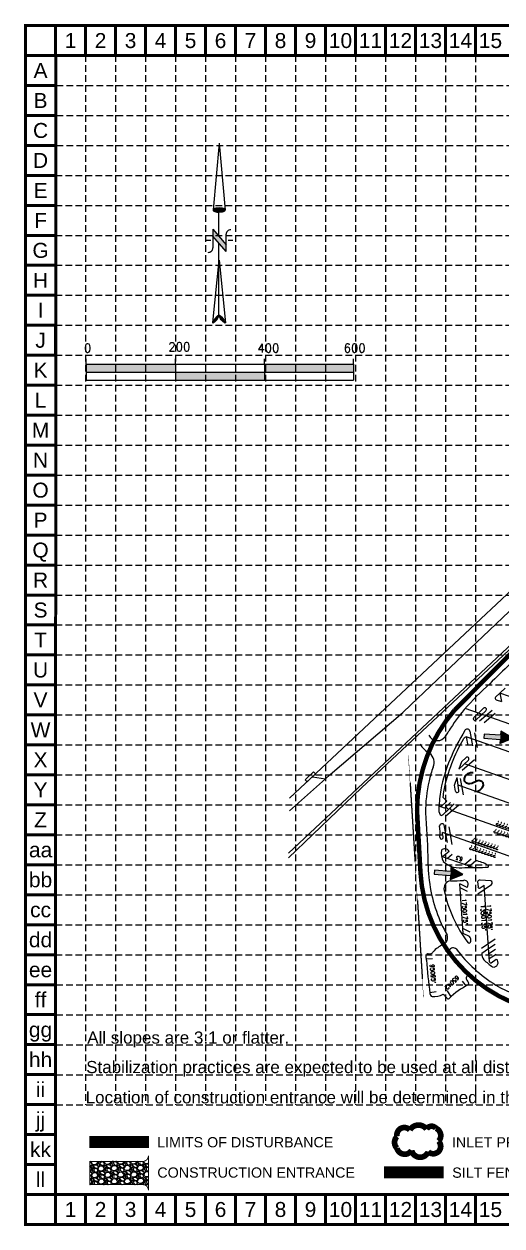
# Model space of a CAD drawing. Header units: inches. Extents: x -611 to 3716, y 461 to 3167.
# Drawn here: x -611 to 465, y 461 to 3167 of the extents above; entities that cross this region are included whole.
import ezdxf
from ezdxf.enums import TextEntityAlignment as Align

# ---------------------------------------------------------------- set-up
doc = ezdxf.new("R2010")
doc.units = ezdxf.units.IN
doc.header["$MEASUREMENT"] = 0
doc.linetypes.add('DASHED', pattern=[0.75, 0.5, -0.25])
doc.linetypes.add('HIDDEN', pattern=[0.375, 0.25, -0.125])
for name, color, linetype in [('ARROWS', 250, 'Continuous'), ('BASE', 7, 'Continuous'), ('BOUNDARY', 7, 'Continuous'), ('GRID', 254, 'HIDDEN'), ('INLET PROTECTION', 5, 'Continuous'), ('LEGEND', 7, 'Continuous'), ('LIMITS OF DISTURBANCE', 1, 'DASHED'), ('NARROW', 7, 'Continuous'), ('PARKING-LOTS', 6, 'Continuous'), ('ROAD', 1, 'Continuous'), ('STORM', 5, 'Continuous'), ('TEXT', 7, 'Continuous')]:
    doc.layers.add(name, color=color, linetype=linetype)
doc.styles.add('L120', font='simplex.shx', dxfattribs={"height": 4.8})
doc.styles.add("L200'", font='ARIAL.TTF', dxfattribs={"height": 0.001969})
doc.styles.add('simplex', font='SIMPLEX.shx')
doc.styles.get("Standard").update_dxf_attribs({"font": 'ARIAL.TTF'})

# ---------------------------------------------------------------- blocks, each defined once
blk = doc.blocks.new('arrow')
blk.add_lwpolyline([(-67, -25.4), (-59.3, -25.4), (-59.6, -56.1), (-51.9, -56.2), (-51.6, -25.5), (-44, -25.5), (-55.3, -2.4), (-67, -25.4)], close=True)
at = {"color": 254}
for points in [[(-44, -25.5), (-67, -25.4), (-55.3, -2.4), (-67, -25.4)], [(-59.6, -56.1), (-51.9, -56.2), (-59.3, -25.4), (-51.6, -25.5)]]:
    blk.add_solid(points, dxfattribs=at)
blk = doc.blocks.new('North Arrow')
at = {"layer": 'NARROW'}
for p, q in [((32.43, 3.06), (32.43, 4.63)), ((0, 0), (22.36, 2)), ((0, 0), (22.33, -2.02)), ((28.77, -2.09), (34.02, 2.32)), ((36.18, 2.33), (30.46, 2.33)), ((36.16, 2.32), (31.04, -2.09)), ((39.1, 0.01), (59.96, 2.11)), ((31.2, -0.05), (21.66, -0.05)), ((21.66, -0.05), (21.66, -0.05)), ((28.77, -2.09), (34.95, -2.09)), ((32.43, -4.26), (32.43, -2.8)), ((57.45, -0.05), (33.41, -0.05)), ((59.83, -2.14), (39.04, -0.01)), ((57.69, -0.03), (57.77, -0.01)), ((57.77, -0.05), (57.69, -0.03))]:
    blk.add_line(p, q, dxfattribs=at)
blk.add_lwpolyline([(22.36, -2.03), (22.59, -1.93, 0.091577), (22.87, -1.44, 0.048306), (23.03, -0.75), (23.07, -0.01), (23.01, 0.82, 0.048306), (22.87, 1.42, 0.091577), (22.59, 1.91), (22.36, 2.01), (22.14, 1.91, 0.091577), (21.86, 1.42, 0.048306), (21.72, 0.82), (21.66, -0.01), (21.72, -0.83, 0.048306), (21.86, -1.44, 0.091577), (22.14, -1.93)], format="xyb", close=True, dxfattribs=at)
for points in [[(57.46, -0.03), (57.44, 0.08, -0.066818), (57.67, 0.47, -0.03073), (58.01, 0.84), (58.52, 1.29), (59.07, 1.7, -0.03073), (59.5, 1.95, -0.066818), (59.93, 2.1), (60.04, 2.06)], [(60.04, 2.06), (60.05, 1.95, -0.066818), (59.82, 1.56, -0.03073), (59.43, 1.14), (58.97, 0.74), (58.42, 0.33, -0.03073), (57.99, 0.08, -0.036692), (57.76, -0.02)], [(57.46, -0.04), (57.44, -0.15, 0.066818), (57.67, -0.54, 0.03073), (58.01, -0.9), (58.52, -1.36), (59.07, -1.77, 0.03073), (59.5, -2.02, 0.066818), (59.93, -2.17), (60.04, -2.13)], [(60.04, -2.13), (60.05, -2.01, 0.066818), (59.82, -1.63, 0.03073), (59.43, -1.2), (58.97, -0.8), (58.42, -0.4, 0.03073), (57.99, -0.15, 0.036692), (57.76, -0.05)]]:
    blk.add_lwpolyline(points, format="xyb", dxfattribs=at)
for centre, start, end in [((30.46, 3.86), 178.8769, 270), ((34.95, -3.62), 358.8769, 90)]:
    blk.add_arc(centre, 1.53, start, end, dxfattribs=at)
for points in [[(23.03, -0.76), (21.67, -0.05), (23.07, -0.05), (21.72, 0.82)], [(23.07, -0.05), (21.72, 0.82), (23.02, 0.75), (21.85, 1.42)], [(23.02, 0.75), (21.85, 1.42), (22.87, 1.44), (22.14, 1.91)], [(22.87, 1.44), (22.14, 1.91), (22.59, 1.91), (22.36, 2)], [(31.05, -2.09), (36.15, 2.36), (28.75, -2.06), (34.01, 2.36)], [(57.44, 0.08), (57.7, -0.01), (57.5, 0.21), (57.77, -0.01)], [(57.45, -0.04), (57.69, -0.02), (57.44, 0.08), (57.7, -0.01)], [(57.5, 0.21), (57.77, -0.01), (57.6, 0.39), (57.94, 0.06)], [(57.6, 0.39), (57.94, 0.06), (57.68, 0.5), (58.07, 0.13)], [(57.68, 0.5), (58.07, 0.13), (57.84, 0.66), (58.29, 0.26)], [(57.84, 0.66), (58.29, 0.26), (58.03, 0.86), (58.52, 0.41)], [(58.03, 0.86), (58.52, 0.41), (58.26, 1.07), (58.73, 0.57)], [(58.26, 1.07), (58.73, 0.57), (58.52, 1.3), (59.05, 0.81)], [(58.52, 1.3), (59.05, 0.81), (58.7, 1.42), (59.26, 0.99)], [(59.26, 1), (58.69, 1.42), (59.45, 1.15), (59, 1.65)], [(59.45, 1.15), (59, 1.65), (59.62, 1.34), (59.28, 1.82)], [(59.62, 1.34), (59.28, 1.82), (59.81, 1.55), (59.49, 1.95)], [(59.81, 1.55), (59.49, 1.95), (59.93, 1.73), (59.69, 2.04)], [(59.93, 1.73), (59.69, 2.04), (60.05, 1.94), (59.93, 2.1)], [(60.05, 1.94), (59.93, 2.1), (60.04, 2.06)], [(22.87, -1.44), (21.72, -0.87), (23.03, -0.76), (21.67, -0.05)], [(22.58, -1.93), (21.86, -1.45), (22.87, -1.44), (21.72, -0.87)], [(22.36, -2.01), (22.14, -1.93), (22.58, -1.93), (21.86, -1.45)], [(57.44, -0.14), (57.69, -0.02), (57.45, -0.04), (57.69, -0.02)], [(57.46, -0.19), (57.7, -0.03), (57.44, -0.14), (57.69, -0.02)], [(57.53, -0.33), (57.76, -0.05), (57.46, -0.19), (57.7, -0.03)], [(57.63, -0.48), (57.9, -0.1), (57.53, -0.33), (57.76, -0.05)], [(57.78, -0.66), (58.09, -0.2), (57.63, -0.48), (57.9, -0.1)], [(57.97, -0.87), (58.34, -0.35), (57.78, -0.66), (58.09, -0.2)], [(58.24, -1.11), (58.61, -0.54), (57.97, -0.87), (58.34, -0.35)], [(58.61, -1.43), (58.93, -0.77), (58.24, -1.11), (58.61, -0.54)], [(58.91, -1.64), (59.2, -1), (58.61, -1.43), (58.93, -0.77)], [(59.12, -1.79), (59.57, -1.36), (58.92, -1.65), (59.2, -1.01)], [(59.35, -1.93), (59.81, -1.62), (59.12, -1.79), (59.57, -1.36)], [(59.54, -1.32), (59.41, -1.18), (59.21, -1.01)], [(59.58, -2.05), (59.93, -1.79), (59.35, -1.93), (59.81, -1.62)], [(59.78, -2.13), (60.05, -2.01), (59.58, -2.05), (59.93, -1.79)], [(59.92, -2.17), (60.04, -2.13), (59.78, -2.13), (60.05, -2.01)]]:
    blk.add_solid(points, dxfattribs=at)
blk = doc.blocks.new('A$C3AAB7AF8')
h = blk.add_hatch(color=7)
h.paths.add_polyline_path([(205.7, 18.1), (205.7, 36.1), (5.3, 36.1), (5.3, 18.1)])
h.paths.add_polyline_path([(205.7, 18.1), (205.7, 0), (406, 0), (406, 18.1)])
h.paths.add_polyline_path([(406, 36.1), (406, 18.1), (606.4, 18.1), (606.4, 36.1)])
at = {"color": 7}
for p, q in [((5.3, 36.1), (5.3, 48.1)), ((5.3, 36.1), (205.7, 36.1)), ((5.3, 36.1), (5.3, 0)), ((205.7, 36.1), (205.7, 48.1)), ((205.7, 36.1), (606.4, 36.1)), ((205.7, 36.1), (205.7, 0)), ((406, 36.1), (406, 48.1)), ((406, 36.1), (406, 0)), ((606.4, 36.1), (606.4, 48.1)), ((606.4, 36.1), (606.4, 0)), ((5.3, 18.1), (606.4, 18.1)), ((5.3, 0), (205.7, 0)), ((205.7, 0), (606.4, 0))]:
    blk.add_line(p, q, dxfattribs=at)
at = {"color": 7, "style": 'L120'}
for s, height, p in [('0', 19.2, (0, 62.5)), ('200', 19.23, (189.9, 65.4)), ('400', 19.23, (390.4, 62.5)), ('600', 19.23, (584.4, 62.5))]:
    blk.add_text(s, height=height, dxfattribs=at).set_placement(p)

msp = doc.modelspace()

# ---------------------------------------------------------------- hatches: boundary and pattern name
at = {"layer": 'LEGEND'}
h = msp.add_hatch(dxfattribs=at)
h.set_pattern_fill('GRAVEL', color=4, scale=20.793909, angle=-43.9343, style=0)
h.set_pattern_definition([(184.078545, (-29527.7804, -12024.4966), (-249.643005145, -19.350187766), [2.797529, -276.955897]), (141.0354448, (-29530.5709, -12024.6956), (194.12079036, -158.15556809), [4.800648, -475.264014]), (88.576145, (-29534.3036, -12021.6768), (-8.958139485, -308.993850346), [3.384999, -335.115295]), (223.339445, (-29543.7505, -12019.7937), (303.52418488, 285.061590006), [4.37167, -432.795221]), (248.899445, (-29546.93, -12022.794), (98.257419128, 251.830947086), [4.286768, -424.390635]), (313.339445, (-29548.4733, -12026.7934), (-285.061590006, 303.52418488), [4.37167, -432.795221]), (353.7599448, (-29545.4729, -12029.9729), (-338.942727699, 37.81310395), [5.78131, -572.349192]), (28.3210448, (-29539.7258, -12030.6013), (422.226031269, 228.445281368), [5.458151, -540.357182]), (77.495345, (-29534.921, -12028.0119), (67.76156114, 310.087821666), [4.386475, -434.261503]), (131.302145, (-29533.9713, -12023.7294), (150.29160655, -173.6767219), [5.007839, -245.383986]), (178.4631448, (-29537.2766, -12019.96736), (-338.395790562, 8.41113857), [6.476221, -641.146379]), (94.879845, (-29529.07, -12034.2266), (-18.25630224, 190.83913385), [2.210413, -218.83185]), (127.534945, (-29529.2581, -12032.0242), (165.8127427, -217.50635856), [4.205298, -416.325468]), (181.065745, (-29531.82, -12028.69), (-14.427494, -14.9744555), [2.940695, -26.46632]), (159.264345, (-29531.137, -12025.8826), (103.72724843, -42.18852185), [1.583622, -156.778065]), (247.867145, (-29532.618, -12025.322), (28.3080228, 59.3508449), [2.239566, -109.739062]), (347.029545, (-29533.462, -12027.3965), (73.7783378, -13.33350092), [3.637458, -117.610825]), (117.630845, (-29529.917, -12028.213), (15.5214418, -43.8294122), [2.630242, -63.125877]), (332.455245, (-29541.3033, -12016.954), (193.02690495, -99.351682932), [3.68468, -364.784314]), (26.411945, (-29538.0362, -12018.658), (-218.60014732, -107.009102355), [3.091243, -306.032436]), (249.264345, (-29527.0317, -12025.218), (42.18852185, 103.72724843), [3.167224, -155.194463]), (299.676245, (-29528.1531, -12028.1801), (-106.462178494, 189.19816988), [3.68468, -364.784314]), (295.509745, (-29550.2483, -12026.2382), (-46.01736085, 102.08631577), [3.553263, -174.109974]), (250.840845, (-29548.718, -12029.445), (83.83029609, 236.85634558), [2.97723, -294.74623]), (22.867145, (-29541.3095, -12040.3367), (102.08636506, 46.0172523), [3.167224, -155.194463]), (333.419745, (-29538.3911, -12039.106), (-252.377770234, 127.65967103), [3.485704, -345.083729]), (25.509745, (-29548.647, -12033.2673), (-102.08631577, -46.01736085), [1.776632, -175.886606]), (57.375645, (-29542.208, -12039.471), (42.7355533, 74.3252701), [1.060281, -104.968253]), (122.029545, (-29541.6363, -12038.578), (30.4958994, -58.2568981), [4.286768, -81.4487]), (142.074745, (-29543.9098, -12034.9439), (164.171984694, -129.300450435), [3.972676, -393.294385]), (259.755845, (-29534.7603, -12028.744), (13.8805017, 44.3764039), [2.998939, -71.974559]), (309.2229448, (-29535.2937, -12031.6953), (225.710561134, -275.216333341), [5.235781, -518.341465]), (17.011145, (-29531.9829, -12035.7514), (-160.89023576, -47.11120365), [2.140858, -211.945531]), (46.065745, (-29529.936, -12035.125), (-0.546961, 29.40194), [1.247635, -19.546274]), (76.322145, (-29543.7765, -12034.2061), (-41.09473476, -162.53107704), [2.888773, -285.989437]), (4.078545, (-29543.0934, -12031.3992), (249.643005145, 19.350187766), [5.595059, -274.158368]), (316.065745, (-29537.512, -12031.001), (29.40194, 0.546961), [5.406416, -15.387492]), (281.370545, (-29533.6191, -12034.7524), (-48.751872337, 249.096096946), [3.287808, -325.492748]), (210.120345, (-29532.971, -12037.9757), (-72.68440893, -45.47031755), [3.027635, -148.354307]), (163.7117448, (-29535.58975, -12039.495), (-428.78950991, 124.377615114), [4.929508, -488.022095]), (131.4918448, (-29540.3214, -12038.11245), (-180.24045534, 202.53174418), [5.215091, -516.293493])])
edge = h.paths.add_edge_path()
edge.add_line((-330.7, 540.9), (-330.7, 618.9))
edge.add_arc((-343.7, 618.9), 13, -89.9609, 0, ccw=False)
edge.add_line((-343.7, 605.9), (-462.8, 605.9))
edge.add_line((-462.8, 605.9), (-462.8, 553.9))
edge.add_line((-462.8, 553.9), (-343.7, 553.9))
edge.add_arc((-343.7, 540.9), 13, 0, 90.0391, ccw=False)

# ---------------------------------------------------------------- linework, layer by layer
at = {"layer": 'BASE', "const_width": 6.75}
for points in [[(-607.2, 464), (3712.8, 464), (3712.8, 3164), (-607.2, 3164)], [(-539.8, 531.5), (3645.5, 531.4), (3645.4, 3096.5), (-539, 3096.6)]]:
    msp.add_lwpolyline(points, close=True, dxfattribs=at)
for points in [[(-539.7, 3096.5), (-539.7, 3164)], [(-472.2, 3096.5), (-472.2, 3164)], [(-404.7, 3096.5), (-404.7, 3164)], [(-337.2, 3096.5), (-337.2, 3164)], [(-269.7, 3096.5), (-269.7, 3164)], [(-202.2, 3096.5), (-202.2, 3164)], [(-134.7, 3096.5), (-134.7, 3164)], [(-67.2, 3096.5), (-67.2, 3164)], [(0.3, 3096.5), (0.3, 3164)], [(67.8, 3096.5), (67.8, 3164)], [(135.3, 3096.5), (135.3, 3164)], [(202.8, 3096.5), (202.8, 3164)], [(270.3, 3096.5), (270.3, 3164)], [(337.8, 3096.5), (337.8, 3164)], [(405.3, 3096.5), (405.3, 3164)], [(-539.7, 3096.5), (-607.2, 3096.5)], [(-539.7, 3029), (-607.2, 3029)], [(-539.7, 2961.5), (-607.2, 2961.5)], [(-539.7, 2894), (-607.2, 2894)], [(-539.7, 2826.5), (-607.2, 2826.5)], [(-539.7, 2759), (-607.2, 2759)], [(-539.7, 2691.5), (-607.2, 2691.5)], [(-539.7, 2624), (-607.2, 2624)], [(-539.7, 2556.5), (-607.2, 2556.5)], [(-539.7, 2489), (-607.2, 2489)], [(-539.7, 2421.5), (-539.7, 2489)], [(-539.7, 2421.5), (-607.2, 2421.5)], [(-539.7, 2354), (-607.2, 2354)], [(-539.7, 2286.5), (-607.2, 2286.5)], [(-539.7, 2219), (-607.2, 2219)], [(-539.7, 2151.5), (-607.2, 2151.5)], [(-539.7, 2084), (-607.2, 2084)], [(-539.7, 2016.5), (-607.2, 2016.5)], [(-539.7, 1949), (-607.2, 1949)], [(-539.7, 1881.5), (-607.2, 1881.5)], [(-539.7, 1814), (-607.2, 1814)], [(-539.7, 1746.5), (-607.2, 1746.5)], [(-539.7, 1679), (-607.2, 1679)], [(-539.7, 1611.5), (-607.2, 1611.5)], [(-539.7, 1544), (-607.2, 1544)], [(-539.7, 1476.5), (-607.2, 1476.5)], [(-539.7, 1409), (-607.2, 1409)], [(-539.7, 1341.5), (-607.2, 1341.5)], [(-539.7, 1274), (-607.2, 1274)], [(-539.7, 1206.5), (-607.2, 1206.5)], [(-539.7, 1139), (-607.2, 1139)], [(-539.7, 1071.5), (-607.2, 1071.5)], [(-539.7, 1004), (-607.2, 1004)], [(-539.7, 936.5), (-607.2, 936.5)], [(-539.7, 869), (-607.2, 869)], [(-539.7, 801.5), (-607.2, 801.5)], [(-539.7, 734), (-607.2, 734)], [(-539.7, 666.5), (-607.2, 666.5)], [(-539.7, 599), (-607.2, 599)], [(-539.7, 531.5), (-607.2, 531.5)], [(-539.7, 464), (-539.7, 531.5)], [(-472.2, 464), (-472.2, 531.5)], [(-404.7, 464), (-404.7, 531.5)], [(-337.2, 464), (-337.2, 531.5)], [(-269.7, 464), (-269.7, 531.5)], [(-202.2, 464), (-202.2, 531.5)], [(-134.7, 464), (-134.7, 531.5)], [(-67.2, 464), (-67.2, 531.5)], [(0.3, 464), (0.3, 531.5)], [(67.8, 464), (67.8, 531.5)], [(135.3, 464), (135.3, 531.5)], [(202.8, 464), (202.8, 531.5)], [(270.3, 464), (270.3, 531.5)], [(337.8, 464), (337.8, 531.5)], [(405.3, 464), (405.3, 531.5)]]:
    msp.add_lwpolyline(points, dxfattribs=at)
at = {"layer": 'BOUNDARY', "color": 7, "linetype": 'DASHED'}
msp.add_line((254.4, 1520.3), (288.3, 975.5), dxfattribs=at)
at = {"layer": 'GRID', "color": 253, "linetype": 'HIDDEN', "ltscale": 60}
for p, q in [((-472.4, 3097.1), (-472.4, 733.7)), ((-404.9, 3097.1), (-404.9, 733.7)), ((-337.4, 3097.1), (-337.4, 733.7)), ((-269.9, 3097.1), (-269.9, 733.7)), ((-202.4, 3097.1), (-202.4, 733.7)), ((-134.9, 3097.1), (-134.9, 733.7)), ((-67.4, 3097.1), (-67.4, 733.7)), ((0.1, 3097.1), (0.1, 733.7)), ((67.6, 3097.1), (67.6, 733.7)), ((135.1, 3097.1), (135.1, 733.7)), ((202.6, 3097.1), (202.6, 733.7)), ((270.1, 3097.1), (270.1, 733.7)), ((337.8, 3096.5), (337.8, 733.7)), ((405.3, 3096.5), (405.3, 733.7)), ((-537.2, 3028.8), (3647.8, 3028.8)), ((-537.2, 2961.3), (3647.8, 2961.3)), ((-537.2, 2893.8), (3647.8, 2893.8)), ((-539.7, 2826.5), (3645.3, 2826.5)), ((-539.7, 2759), (3645.3, 2759)), ((-539.7, 2691.5), (3645.3, 2691.5)), ((-539.7, 2624), (3645.3, 2624)), ((-539.7, 2556.5), (3645.3, 2556.5)), ((-539.7, 2489), (3645.3, 2489)), ((-539.7, 2421.5), (3645.3, 2421.5)), ((-539.7, 2354), (3645.3, 2354)), ((-539.7, 2286.5), (3645.3, 2286.5)), ((-539.7, 2219), (3645.3, 2219)), ((-539.7, 2151.5), (3645.3, 2151.5)), ((-539.7, 2084), (3645.3, 2084)), ((-539.7, 2016.5), (3645.3, 2016.5)), ((-539.7, 1949), (3645.3, 1949)), ((-539.7, 1881.5), (3645.3, 1881.5)), ((-539.7, 1814), (3645.3, 1814)), ((-539.7, 1746.5), (3645.3, 1746.5)), ((-539.7, 1679), (3645.3, 1679)), ((-539.7, 1611.5), (3645.3, 1611.5)), ((-539.7, 1544), (3645.3, 1544)), ((-539.7, 1476.5), (3645.3, 1476.5)), ((-539.7, 1409), (3645.3, 1409)), ((-539.7, 1341.5), (3645.3, 1341.5)), ((-539.7, 1274), (3645.3, 1274)), ((-539.7, 1206.5), (3645.3, 1206.5)), ((-539.7, 1139), (3645.3, 1139)), ((-539.7, 1071.5), (3645.3, 1071.5)), ((-538.1, 1003.7), (3646.9, 1003.7)), ((-538.1, 936.2), (3646.9, 936.2)), ((-538.1, 868.7), (3646.9, 868.7)), ((-538.1, 801.2), (3646.9, 801.2)), ((-538.1, 733.7), (3646.9, 733.7))]:
    msp.add_line(p, q, dxfattribs=at)
at = {"layer": 'INLET PROTECTION', "color": 7}
for p, q in [((1760.8, 3086.5), (-12.9, 1424.2)), ((1165, 2408.8), (-15.3, 1300.1))]:
    msp.add_line(p, q, dxfattribs=at)
at = {"layer": 'LEGEND', "color": 170, "ltscale": 100, "const_width": 12.8}
msp.add_lwpolyline([(257.8, 676.7, 0.520567), (257.8, 676.7, 0.765195), (228.8, 662.1, 0.417879), (228.6, 635.9, 0.6649), (261.7, 630.8, 0.744833), (299, 627.7, 0.975642), (322.3, 651.7, 0.520567), (316.5, 680.6, 0.520567), (295.3, 678.7, 0.540264), (257.8, 676.7)], format="xyb", close=True, dxfattribs=at)
at = {"layer": 'LEGEND', "color": 1, "linetype": 'HIDDEN', "ltscale": 120, "const_width": 26.7}
msp.add_lwpolyline([(-463.8, 649.7), (-329.7, 649.7)], dxfattribs=at)
at = {"layer": 'LEGEND', "color": 4, "const_width": 2.08}
msp.add_lwpolyline([(-330.7, 540.9), (-330.7, 618.9, -0.414014), (-343.7, 605.9), (-462.8, 605.9), (-462.8, 553.9), (-343.7, 553.9, -0.414413)], format="xyb", close=True, dxfattribs=at)
at = {"layer": 'LEGEND', "color": 200, "const_width": 26.7}
msp.add_lwpolyline([(199.5, 581.4), (333.6, 581.4)], dxfattribs=at)
at = {"layer": 'LIMITS OF DISTURBANCE', "color": 1, "ltscale": 60, "const_width": 10}
msp.add_lwpolyline([(929.3, 1871.4, -0.069152), (669.9, 1807.9), (665.7, 1828.4), (654.9, 1842.5), (549.9, 1811.9), (501.3, 1766.5), (358.6, 1622.7, 0.179523), (273.9, 1396.2), (281.6, 1256.8, 0.362767), (576.9, 940.3)], format="xyb", dxfattribs=at)
at = {"layer": 'PARKING-LOTS', "color": 7}
for p, q in [((665.8, 1588.1), (460.2, 1660.7)), ((649.9, 1531.2), (382, 1625.8)), ((442.8, 1621.6), (414.5, 1597.4)), ((449.9, 1614.7), (425.2, 1593.7)), ((403.1, 1571.4), (409.3, 1537.9)), ((631.7, 1475), (384.8, 1562.2)), ((384.8, 1562.2), (388.4, 1542.9)), ((395.5, 1558.4), (398.6, 1541.7)), ((389.5, 1509.6), (367.8, 1489)), ((403.5, 1510.3), (375.2, 1486.2)), ((615.6, 1418.1), (380.6, 1501.1)), ((367.9, 1441), (364, 1470.7)), ((378.3, 1431.7), (371.5, 1468.2)), ((600.4, 1370.5), (366.3, 1453.2)), ((367.2, 1407.7), (338.6, 1383.2)), ((349.2, 1414), (338.9, 1404.2)), ((357.6, 1411), (344.3, 1398.4)), ((352.9, 1395.4), (347.3, 1401.3)), ((584.1, 1313.8), (352.9, 1395.4)), ((353.2, 1320), (345.8, 1359.8)), ((566.3, 1263.3), (331, 1346.5)), ((342.5, 1323.8), (338.8, 1343.7)), ((400, 1267.8), (331.5, 1292)), ((352.9, 1297.3), (342.2, 1288.2)), ((395.5, 1287), (381.4, 1274.4)), ((378, 1119.1), (370.3, 1231.1)), ((387.3, 1214.1), (370.9, 1222.1)), ((410.6, 1208.6), (441.6, 1229.5)), ((416.1, 1221.8), (425.1, 1227.9)), ((437, 1055.2), (425.1, 1227.9)), ((393.6, 1122.4), (377.2, 1130.4)), ((419, 1086.4), (450, 1107.2)), ((434.9, 1085.2), (449.9, 1095.3)), ((435.7, 1073.9), (450.7, 1084)), ((308.8, 1062.3), (295, 1061.5)), ((436.5, 1062.6), (451.6, 1072.7)), ((375.2, 1012.1), (384.1, 1000.8)), ((317.1, 987.7), (302.6, 985.7)), ((341.5, 990.3), (349.8, 976.5))]:
    msp.add_line(p, q, dxfattribs=at)
at = {"layer": 'ROAD', "color": 7}
for p, q in [((472.1, 1672), (450.4, 1651.4)), ((460.2, 1660.7), (463.8, 1641.4)), ((423.4, 1626.6), (401.7, 1606)), ((451.6, 1645.7), (463.8, 1641.4)), ((428.8, 1620.9), (407.1, 1600.3)), ((392.4, 1575.2), (395.5, 1558.4)), ((374.2, 1506), (367.8, 1489)), ((384.1, 1515.4), (374.2, 1506)), ((358.3, 1453.4), (364, 1470.7)), ((360.1, 1440), (358.3, 1453.4)), ((340.6, 1417), (327.4, 1404.4)), ((340.6, 1417), (332, 1426.1)), ((335.9, 1401.4), (323.4, 1405.8)), ((344.3, 1398.4), (331.6, 1386.3)), ((338.9, 1404.2), (335.9, 1401.4)), ((344.3, 1398.4), (338.9, 1404.2)), ((338.8, 1343.7), (335.1, 1363.6)), ((345.8, 1304.2), (331.5, 1292)), ((406.1, 1283.2), (388.9, 1267.9)), ((386.7, 1223.1), (370.3, 1231.1)), ((410.3, 1235.6), (411.1, 1224)), ((439.7, 1238.1), (416, 1239.7)), ((392, 1112.2), (378, 1119.1)), ((419.8, 1075), (434.9, 1085.2)), ((440.5, 1053.5), (452.3, 1061.4))]:
    msp.add_line(p, q, dxfattribs=at)
for centre, major_axis, start_param, end_param in [((5946.3, -3936.9), (58.7, 7868.5), 0.766714, 0.782989), ((963.9, 1105.3), (6.2, 780.7), 0.748006, 0.852445), ((452.8, 1648.9), (2.41, 2.41), 1.545432, 3.587467), ((426.1, 1623.8), (2.81, 2.81), 4.687025, 7.828617), ((666.7, 1381.6), (3, 375.1), 0.877192, 1.035684), ((404.4, 1603.1), (2.81, 2.81), 1.545432, 4.687025), ((722.6, 1359.2), (3.2, 404.2), 1.012516, 1.370042), ((301, 1595), (0.4, 48.7), 3.882063, 4.306808), ((386.8, 1574.1), (4, 4), 5.693299, 8.280353), ((346.6, 1596), (0.7, 83.7), 2.227895, 2.591008), ((319.7, 1574.4), (0.2, 20.9), 2.003307, 3.877002), ((722.6, 1359.2), (3.1, 397.4), 1.054855, 1.369314), ((389, 1549.2), (9.7, 9.7), 1.097665, 1.653507), ((286.2, 1504.4), (0.2, 26.2), 4.304313, 5.630801), ((386.8, 1512.5), (2.81, 2.81), 4.687025, 7.828617), ((525.2, 1414.6), (1.8, 229.2), 1.225611, 1.366246), ((567.8, 1396.8), (2.2, 274.7), 1.335649, 1.599362), ((1742.3, 1268.1), (11.1, 1425.9), 1.455634, 1.48435), ((1742.3, 1268.1), (1003.5, 1003.5), 2.233421, 2.244617), ((364, 1440.5), (2.81, 2.81), 2.48791, 5.629503), ((49711.8, 4039.7), (-138.5, 49489.4), 1.621541, 1.623516), ((348.2, 1399.2), (18.1, 18.1), 2.236953, 2.879029), ((328.8, 1389.2), (2.81, 2.81), 3.122767, 4.687025), ((330.2, 1360.7), (4.04, 4.04), 6.018829, 8.538497), ((247.4, 1345.9), (0.6, 78.6), 4.597474, 4.917935), ((329.2, 1335.6), (2.69, 2.69), 2.176658, 5.372012), ((193.8, 1316.8), (99.2, 99.2), 5.628568, 5.710939), ((365.3, 1299.7), (0.3, 37.2), 1.393762, 2.081337), ((336.5, 1299.7), (7.32, 7.32), 5.951124, 7.914411), ((649.1, 1283.5), (2.8, 350.8), 1.550377, 1.910684), ((370.3, 1321.7), (0.4, 54.8), 2.394941, 3.355964), ((393.3, 1209), (0.6, 75.3), -0.542641, -0.161659), ((431.6, 1270.4), (2.11, 2.11), 4.890149, 6.689527), ((399.9, 1895.2), (5, 627.4), 3.120148, 3.203948), ((350.9, 1221.2), (0.1, 16.5), 0.099533, 1.892581), ((-24888.8, 565723.3), (564477.8, 25414.9), 4.712076, 4.712127), ((380.2, 1230.4), (6.13, 6.13), 5.390374, 7.269188), ((371.4, 1230.4), (12.3, 12.3), 5.053947, 5.445749), ((415.2, 1234.7), (3.55, 3.55), 0.62777, 2.173799), ((414.3, 1224.6), (2.35, 2.35), 2.548358, 4.476533), ((438, 1233.2), (3.67, 3.67), 4.708437, 6.735771), ((614.8, 1272), (2.3, 285.1), 1.775986, 2.233526), ((614.8, 1272), (2.5, 314.6), 1.911526, 2.098013), ((325.4, 1110), (0.1, 17.3), 3.56485, 5.064326), ((384, 1104.4), (7.94, 7.94), 5.282311, 6.273526), ((357.5, 1036.5), (0.5, 62.9), 0.417568, 0.861788), ((355.4, 1075.6), (7.88, 7.88), 0.113452, 1.761533), ((614.8, 1272), (2.5, 314.6), 2.217829, 2.603032), ((391, 1101.6), (2.82, 2.82), 3.31209, 5.578864), ((298.3, 1069.3), (2.76, 2.76), 0.614618, 2.322287), ((76.5, 1047.7), (154.8, 154.8), 5.551717, 5.597247), ((1473.7, 1141.7), (9.3, 1181.4), 1.648322, 1.712278), ((299.8, 1124.1), (36, 36), 3.91112, 4.013384), ((302.6, 1081.4), (5.83, 5.83), 4.119077, 5.04762), ((351.3, 1078.7), (4.27, 4.27), 1.797822, 3.209234), ((845.3, 1474.3), (4.9, 638.8), 2.255433, 2.345104), ((443.5, 1073.9), (16.8, 16.8), 2.307428, 2.985579), ((614.8, 1272), (2.3, 285.1), 2.418087, 2.506019), ((446.3, 1053.6), (0.08, 9.92), 2.884499, 5.634011), ((381.2, 1026.4), (4.34, 4.34), 4.886518, 6.380069), ((439.3, 1055.3), (1.6, 1.6), 2.425078, 4.519473), ((466.8, 847.8), (1.4, 174), 0.472508, 0.773805), ((389.4, 1018.7), (3.72, 3.72), 1.424195, 2.99713), ((501.5, 1089.3), (97.4, 97.4), 2.921374, 2.981615), ((385.5, 1006.6), (3.35, 3.35), 4.717599, 5.934126), ((621.2, 1292.3), (2.7, 335.3), 2.61817, 3.202642), ((309.2, 983.7), (4.5, 4.5), 2.261549, 3.691596), ((313.3, 1015.2), (0.3, 38), 3.00042, 3.69234), ((280.8, 926.1), (54.4, 54.4), 6.177065, 6.322999), ((343.9, 976.1), (2.63, 2.63), 2.825605, 4.594562)]:
    msp.add_ellipse(centre, major_axis=major_axis, ratio=1, start_param=start_param, end_param=end_param, dxfattribs=at)
at = {"layer": 'STORM', "color": 5}
for p, q in [((260.1, 1634.1), (617, 1973.9)), ((148.7, 1447), (546.8, 1819.8)), ((38.6, 1472.4), (68.2, 1467.7)), ((-15.5, 1289.3), (148.7, 1447))]:
    msp.add_line(p, q, dxfattribs=at)
for points in [[(68.2, 1467.7), (78.6, 1477), (241.9, 1616.8), (260.1, 1634.1)], [(-13.5, 1395.4), (68.2, 1467.7)]]:
    msp.add_lwpolyline(points, dxfattribs=at)
at = {"layer": 'STORM'}
msp.add_lwpolyline([(22, 1465.6), (40.8, 1483.4), (45.3, 1478.7), (26.5, 1460.9)], close=True, dxfattribs=at)

# ---------------------------------------------------------------- block references
at = {"layer": 'ARROWS', "color": 7, "xscale": 1.200000000000022, "yscale": 1.200000000000045, "zscale": 1.2, "rotation": 266.2289989301208}
for p in [(487.6, 1492.6), (375.3, 1186)]:
    msp.add_blockref('arrow', p, dxfattribs=at)
at = {"layer": 'BASE', "xscale": 6.75, "yscale": 6.75, "zscale": 6.749999999999972, "rotation": 270}
msp.add_blockref('North Arrow', (-171.6, 2899.4), dxfattribs=at)
at = {"layer": 'INLET PROTECTION', "color": 7}
msp.add_blockref('A$C3AAB7AF8', (-475.7, 2365.4), dxfattribs=at)

# ---------------------------------------------------------------- texts
at = {"layer": 'BASE'}
for s, height, p in [('1', 33.7, (-505.9, 3130.2)), ('2', 33.7, (-438.4, 3130.2)), ('3', 33.7, (-370.9, 3130.2)), ('4', 33.7, (-303.4, 3130.2)), ('5', 33.7, (-235.9, 3130.2)), ('6', 33.7, (-168.4, 3130.2)), ('7', 33.7, (-100.9, 3130.2)), ('8', 33.7, (-33.4, 3130.2)), ('9', 33.7, (34.1, 3130.2)), ('10', 33.75, (101.6, 3130.2)), ('11', 33.75, (169.1, 3130.2)), ('12', 33.75, (236.6, 3130.2)), ('13', 33.75, (304.1, 3130.2)), ('14', 33.75, (371.6, 3130.2)), ('15', 33.75, (439.1, 3130.2)), ('A', 33.7, (-573.4, 3062.7)), ('B', 33.7, (-573.4, 2995.2)), ('C', 33.7, (-573.4, 2927.7)), ('D', 33.7, (-573.4, 2860.2)), ('E', 33.7, (-573.4, 2792.7)), ('F', 33.7, (-573.4, 2725.2)), ('G', 33.7, (-573.4, 2657.7)), ('H', 33.7, (-573.4, 2590.2)), ('I', 33.7, (-573.4, 2522.7)), ('J', 33.7, (-573.4, 2455.2)), ('K', 33.7, (-573.4, 2387.7)), ('L', 33.7, (-573.4, 2320.2)), ('M', 33.7, (-573.4, 2252.7)), ('N', 33.7, (-573.4, 2185.2)), ('O', 33.7, (-573.4, 2117.7)), ('P', 33.7, (-573.4, 2050.2)), ('Q', 33.7, (-573.4, 1982.7)), ('R', 33.7, (-573.4, 1915.2)), ('S', 33.7, (-573.4, 1847.7)), ('T', 33.7, (-573.4, 1780.2)), ('U', 33.7, (-573.4, 1712.7)), ('V', 33.7, (-573.4, 1645.2)), ('W', 33.7, (-573.4, 1577.7)), ('X', 33.7, (-573.4, 1510.2)), ('Y', 33.7, (-573.4, 1442.7)), ('Z', 33.7, (-573.4, 1375.2)), ('aa', 33.75, (-573.4, 1307.7)), ('bb', 33.75, (-573.4, 1240.2)), ('cc', 33.75, (-573.4, 1172.7)), ('dd', 33.75, (-573.4, 1105.2)), ('ee', 33.75, (-573.4, 1037.7)), ('ff', 33.75, (-573.4, 970.2)), ('gg', 33.75, (-573.4, 902.7)), ('hh', 33.75, (-573.4, 835.2)), ('ii', 33.75, (-573.4, 767.7)), ('jj', 33.75, (-573.4, 700.2)), ('kk', 33.75, (-573.4, 632.7)), ('ll', 33.75, (-573.4, 565.2)), ('1', 33.7, (-505.9, 497.7)), ('2', 33.7, (-438.4, 497.7)), ('3', 33.7, (-370.9, 497.7)), ('4', 33.7, (-303.4, 497.7)), ('5', 33.7, (-235.9, 497.7)), ('6', 33.7, (-168.4, 497.7)), ('7', 33.7, (-100.9, 497.7)), ('8', 33.7, (-33.4, 497.7)), ('9', 33.7, (34.1, 497.7)), ('10', 33.75, (101.6, 497.7)), ('11', 33.75, (169.1, 497.7)), ('12', 33.75, (236.6, 497.7)), ('13', 33.75, (304.1, 497.7)), ('14', 33.75, (371.6, 497.7)), ('15', 33.75, (439.1, 497.7))]:
    msp.add_text(s, height=height, dxfattribs=at).set_placement(p, align=Align.MIDDLE_CENTER)
at = {"layer": 'BASE', "color": 7, "style": "L200'"}
for s, height, p in [('All slopes are 3:1 or flatter.', 27.374, (-468.4, 871.2)), ('Stabilization practices are expected to be used at all disturbed areas.', 27.374, (-470.7, 804.8)), ('Location of construction entrance will be determined in the field and reflected on this Site Map (phase 2).', 27.3742, (-471.9, 736.7))]:
    msp.add_text(s, height=height, dxfattribs=at).set_placement(p)
at = {"layer": 'LEGEND', "style": "L200'"}
for s, height, p in [('LIMITS OF DISTURBANCE', 23.017, (-311.1, 637.7)), ('INLET PROTECTION', 23.017, (352.3, 637.5)), ('CONSTRUCTION ENTRANCE', 23.017, (-310.6, 569.4)), ('SILT FENCE', 23.02, (353, 569.2))]:
    msp.add_text(s, height=height, dxfattribs=at).set_placement(p)
at = {"layer": 'TEXT', "color": 7, "style": 'simplex'}
for s, height, rotation, oblique, p in [('S', 45.4, 224.5467, 0, (399.8, 1490.4)), ('?????????', 9.08, 161.9947, 360, (508.1, 1335.8)), ('?????????', 9.08, 161.9947, 360, (513.7, 1353)), ('?????????', 9.08, 161.9947, 360, (459.2, 1315.6)), ('?????????', 9.08, 161.9947, 360, (453.6, 1298.3)), ('63', 9.08, 161.9947, 360, (378, 1290)), ("1750175'", 9.08, 273.9467, 360, (374.9, 1197)), ("1350135'", 9.08, 273.9467, 360, (416.8, 1183.2)), ("1750175'", 9.08, 273.9467, 360, (430.4, 1184.1)), ("95095'", 9.08, 275.3234, 360, (303.1, 1049.5)), ("65042'", 9.08, 224.5467, 0, (363.2, 1025.5))]:
    msp.add_text(s, height=height, rotation=rotation, dxfattribs=dict(at, oblique=oblique)).set_placement(p)

doc.saveas('drawing.dxf')
